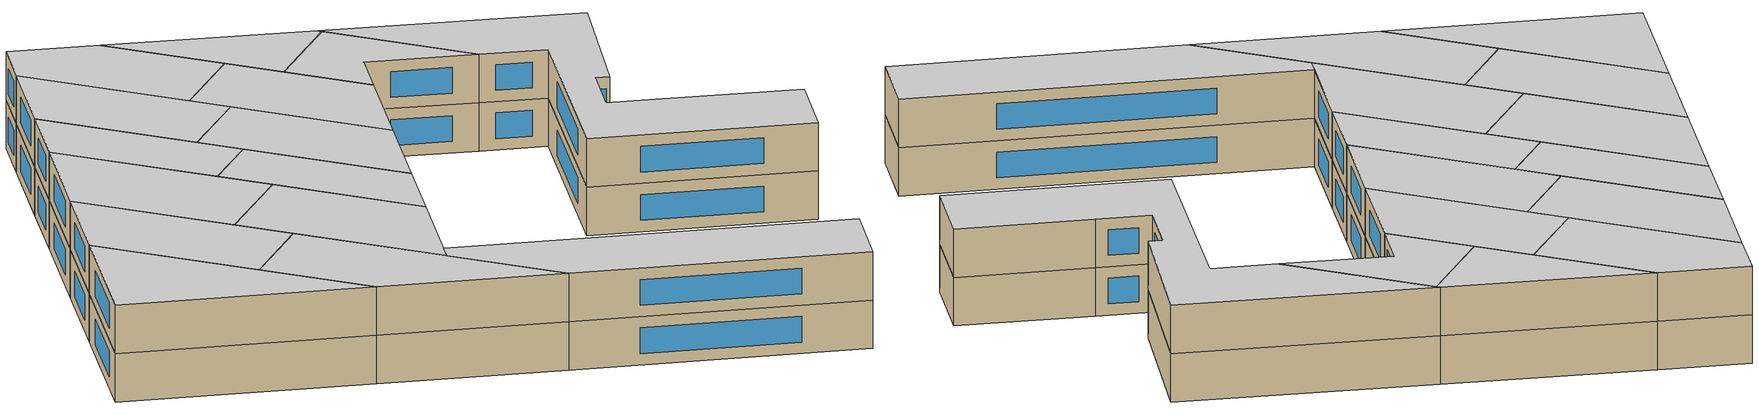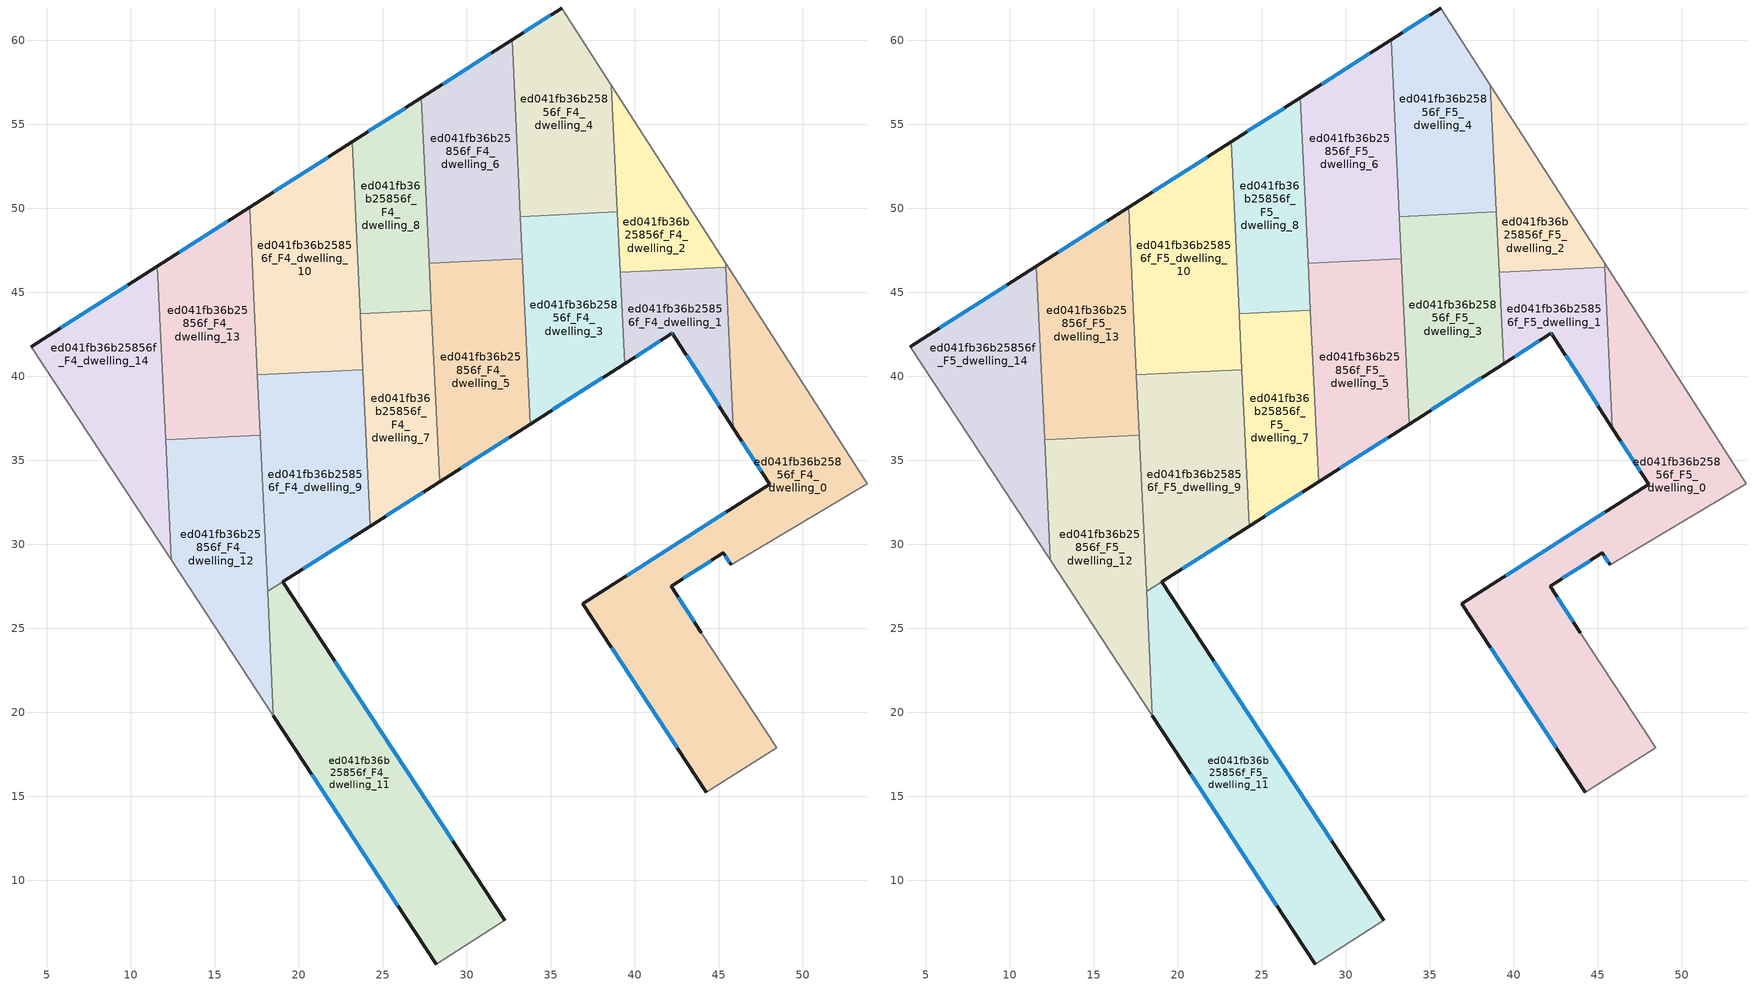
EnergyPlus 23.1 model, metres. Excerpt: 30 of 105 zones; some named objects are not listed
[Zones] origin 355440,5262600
ed041fb36b25856f_F4_dwelling_0
 floor to ed041fb36b25856f_F3_dwelling_0 (EU_floor_Construction): 45.42,46.72 53.84,33.6 45.75,28.77 45.29,29.47 42.18,27.49 43.98,24.72 48.46,17.87 44.28,15.23 36.92,26.47 48.04,33.55 45.88,36.91 z12
 wall outside (EU_wall_Construction): 43.98,24.72 42.18,27.49 45.29,29.47 45.75,28.77 / 45.88,36.91 48.04,33.55 36.92,26.47 44.28,15.23 z12:15
 wall adiabatic (EU_wall_Construction): 44.28,15.23 48.46,17.87 43.98,24.72 / 45.75,28.77 53.84,33.6 45.42,46.72 z12:15
 wall to ed041fb36b25856f_F4_dwelling_1 (EU_wall_Construction): 45.43,46.47 45.88,36.91 z12:15
 wall to ed041fb36b25856f_F4_dwelling_2 (EU_wall_Construction): 45.42,46.72 45.43,46.47 z12:15
 window (EU_Window_Construction): 45.4,29.31 45.64,28.94 / 42.91,27.96 44.56,29.01 / 43.55,25.37 42.6,26.84 / 38.65,23.83 42.55,17.87 / 45.43,31.89 39.53,28.13 / 46.39,36.12 47.53,34.34 z12.7:14.3
ed041fb36b25856f_F4_dwelling_1
 floor to ed041fb36b25856f_F3_dwelling_1 (EU_floor_Construction): 45.43,46.47 45.88,36.91 42.26,42.56 42.2,42.52 39.4,40.74 39.15,46.17 z12
 wall outside (EU_wall_Construction): 39.4,40.74 42.2,42.52 42.26,42.56 45.88,36.91 z12:15
 wall to ed041fb36b25856f_F4_dwelling_2 (EU_wall_Construction): 45.43,46.47 39.15,46.17 z12:15
 wall to ed041fb36b25856f_F4_dwelling_3 (EU_wall_Construction): 39.15,46.17 39.4,40.74 z12:15
 window (EU_Window_Construction): 42.21,42.53 42.24,42.55 / 40.06,41.16 41.54,42.1 / 43.11,41.23 45.03,38.24 z12.7:14.3
ed041fb36b25856f_F4_dwelling_10
 floor to ed041fb36b25856f_F3_dwelling_10 (EU_floor_Construction): 23.19,53.94 23.83,40.37 17.56,40.08 17.09,50.05 z12
 wall outside (EU_wall_Construction): 23.19,53.94 17.09,50.05 z12:15
 wall to ed041fb36b25856f_F4_dwelling_9 (EU_wall_Construction): 17.56,40.08 23.83,40.37 z12:15
 wall to ed041fb36b25856f_F4_dwelling_13 (EU_wall_Construction): 17.09,50.05 17.56,40.08 z12:15
 wall to ed041fb36b25856f_F4_dwelling_8 (EU_wall_Construction): 23.67,43.72 23.19,53.94 z12:15
 wall to ed041fb36b25856f_F4_dwelling_7 (EU_wall_Construction): 23.83,40.37 23.67,43.72 z12:15
 window (EU_Window_Construction): 21.76,53.03 18.52,50.96 z12.7:14.3
ed041fb36b25856f_F4_dwelling_11
 floor to ed041fb36b25856f_F3_dwelling_11 (EU_floor_Construction): 19.07,27.75 32.27,7.61 28.19,5.01 18.51,19.77 18.16,27.18 z12
 wall outside (EU_wall_Construction): 32.27,7.61 19.07,27.75 / 18.51,19.77 28.19,5.01 z12:15
 wall adiabatic (EU_wall_Construction): 28.19,5.01 32.27,7.61 z12:15
 wall to ed041fb36b25856f_F4_dwelling_12 (EU_wall_Construction): 18.16,27.18 18.51,19.77 z12:15
 wall to ed041fb36b25856f_F4_dwelling_9 (EU_wall_Construction): 19.06,27.76 18.16,27.18 z12:15
 window (EU_Window_Construction): 29.17,12.34 22.17,23.02 / 20.78,16.31 25.91,8.48 z12.7:14.3
ed041fb36b25856f_F4_dwelling_12
 floor to ed041fb36b25856f_F3_dwelling_12 (EU_floor_Construction): 17.72,36.49 18.51,19.77 12.42,29.06 12.08,36.22 z12
 wall to ed041fb36b25856f_F4_dwelling_13 (EU_wall_Construction): 17.72,36.49 12.08,36.22 z12:15
 wall adiabatic (EU_wall_Construction): 12.42,29.06 18.51,19.77 z12:15
 wall to ed041fb36b25856f_F4_dwelling_14 (EU_wall_Construction): 12.08,36.22 12.42,29.06 z12:15
 wall to ed041fb36b25856f_F4_dwelling_9 (EU_wall_Construction): 18.16,27.18 17.72,36.49 z12:15
ed041fb36b25856f_F4_dwelling_13
 floor to ed041fb36b25856f_F3_dwelling_13 (EU_floor_Construction): 17.09,50.05 17.72,36.49 12.08,36.22 11.6,46.54 z12
 wall outside (EU_wall_Construction): 17.09,50.05 11.6,46.54 z12:15
 wall to ed041fb36b25856f_F4_dwelling_14 (EU_wall_Construction): 11.6,46.54 12.08,36.22 z12:15
 wall to ed041fb36b25856f_F4_dwelling_9 (EU_wall_Construction): 17.72,36.49 17.56,40.07 z12:15
 window (EU_Window_Construction): 15.8,49.22 12.89,47.37 z12.7:14.3
ed041fb36b25856f_F4_dwelling_14
 floor to ed041fb36b25856f_F3_dwelling_14 (EU_floor_Construction): 11.6,46.54 12.42,29.06 4.1,41.75 z12
 wall outside (EU_wall_Construction): 11.6,46.54 4.1,41.75 z12:15
 wall adiabatic (EU_wall_Construction): 4.1,41.75 12.42,29.06 z12:15
 window (EU_Window_Construction): 9.84,45.42 5.86,42.88 z12.7:14.3
ed041fb36b25856f_F4_dwelling_2
 floor to ed041fb36b25856f_F3_dwelling_2 (EU_floor_Construction): 38.62,57.31 45.42,46.72 45.43,46.47 39.15,46.17 z12
 wall adiabatic (EU_wall_Construction): 45.42,46.72 38.62,57.31 z12:15
 wall to ed041fb36b25856f_F4_dwelling_4 (EU_wall_Construction): 38.62,57.31 38.98,49.77 z12:15
 wall to ed041fb36b25856f_F4_dwelling_3 (EU_wall_Construction): 38.98,49.77 39.15,46.18 z12:15
ed041fb36b25856f_F4_dwelling_3
 floor to ed041fb36b25856f_F3_dwelling_3 (EU_floor_Construction): 38.98,49.77 39.4,40.74 33.78,37.15 33.2,49.5 z12
 wall outside (EU_wall_Construction): 33.78,37.15 39.4,40.74 z12:15
 wall to ed041fb36b25856f_F4_dwelling_4 (EU_wall_Construction): 38.98,49.77 33.2,49.5 z12:15
 wall to ed041fb36b25856f_F4_dwelling_5 (EU_wall_Construction): 33.32,46.99 33.78,37.15 z12:15
 wall to ed041fb36b25856f_F4_dwelling_6 (EU_wall_Construction): 33.2,49.5 33.32,46.99 z12:15
 window (EU_Window_Construction): 35.1,37.99 38.08,39.89 z12.7:14.3
ed041fb36b25856f_F4_dwelling_4
 floor to ed041fb36b25856f_F3_dwelling_4 (EU_floor_Construction): 35.67,61.91 38.62,57.31 38.98,49.77 33.2,49.5 32.71,60.02 z12
 wall outside (EU_wall_Construction): 35.67,61.91 32.71,60.02 z12:15
 wall adiabatic (EU_wall_Construction): 38.62,57.31 35.67,61.91 z12:15
 wall to ed041fb36b25856f_F4_dwelling_6 (EU_wall_Construction): 32.71,60.02 33.2,49.5 z12:15
 window (EU_Window_Construction): 34.98,61.47 33.41,60.47 z12.7:14.3
ed041fb36b25856f_F4_dwelling_5
 floor to ed041fb36b25856f_F3_dwelling_5 (EU_floor_Construction): 33.32,46.99 33.78,37.15 28.39,33.71 27.78,46.73 z12
 wall outside (EU_wall_Construction): 28.39,33.71 33.78,37.15 z12:15
 wall to ed041fb36b25856f_F4_dwelling_6 (EU_wall_Construction): 33.32,46.99 27.78,46.73 z12:15
 wall to ed041fb36b25856f_F4_dwelling_7 (EU_wall_Construction): 27.91,43.92 28.39,33.71 z12:15
 wall to ed041fb36b25856f_F4_dwelling_8 (EU_wall_Construction): 27.78,46.73 27.91,43.92 z12:15
 window (EU_Window_Construction): 29.66,34.51 32.52,36.34 z12.7:14.3
ed041fb36b25856f_F4_dwelling_6
 floor to ed041fb36b25856f_F3_dwelling_6 (EU_floor_Construction): 32.71,60.02 33.32,46.99 27.78,46.73 27.32,56.58 z12
 wall outside (EU_wall_Construction): 32.71,60.02 27.32,56.58 z12:15
 wall to ed041fb36b25856f_F4_dwelling_8 (EU_wall_Construction): 27.32,56.58 27.78,46.73 z12:15
 window (EU_Window_Construction): 31.44,59.21 28.58,57.39 z12.7:14.3
ed041fb36b25856f_F4_dwelling_7
 floor to ed041fb36b25856f_F3_dwelling_7 (EU_floor_Construction): 27.91,43.92 28.39,33.71 24.26,31.07 23.67,43.72 z12
 wall outside (EU_wall_Construction): 24.26,31.07 28.39,33.71 z12:15
 wall to ed041fb36b25856f_F4_dwelling_8 (EU_wall_Construction): 27.91,43.92 23.67,43.72 z12:15
 wall to ed041fb36b25856f_F4_dwelling_9 (EU_wall_Construction): 23.83,40.37 24.26,31.07 z12:15
 window (EU_Window_Construction): 25.23,31.69 27.42,33.09 z12.7:14.3
ed041fb36b25856f_F4_dwelling_8
 floor to ed041fb36b25856f_F3_dwelling_8 (EU_floor_Construction): 27.32,56.58 27.91,43.92 23.67,43.72 23.19,53.94 z12
 wall outside (EU_wall_Construction): 27.32,56.58 23.19,53.94 z12:15
 window (EU_Window_Construction): 26.35,55.96 24.16,54.56 z12.7:14.3
ed041fb36b25856f_F4_dwelling_9
 floor to ed041fb36b25856f_F3_dwelling_9 (EU_floor_Construction): 23.83,40.37 24.26,31.07 18.16,27.18 17.56,40.08 z12
 wall outside (EU_wall_Construction): 19.06,27.76 24.26,31.07 z12:15
 window (EU_Window_Construction): 20.28,28.53 23.04,30.29 z12.7:14.3
ed041fb36b25856f_F5_dwelling_0
 floor to ed041fb36b25856f_F4_dwelling_0 (EU_floor_Construction): 45.42,46.72 53.84,33.6 45.75,28.77 45.29,29.47 42.18,27.49 43.98,24.72 48.46,17.87 44.28,15.23 36.92,26.47 48.04,33.55 45.88,36.91 z15
 wall outside (EU_wall_Construction): 43.98,24.72 42.18,27.49 45.29,29.47 45.75,28.77 / 45.88,36.91 48.04,33.55 36.92,26.47 44.28,15.23 z15:18
 wall adiabatic (EU_wall_Construction): 44.28,15.23 48.46,17.87 43.98,24.72 / 45.75,28.77 53.84,33.6 45.42,46.72 z15:18
 wall to ed041fb36b25856f_F5_dwelling_1 (EU_wall_Construction): 45.43,46.47 45.88,36.91 z15:18
 wall to ed041fb36b25856f_F5_dwelling_2 (EU_wall_Construction): 45.42,46.72 45.43,46.47 z15:18
 window (EU_Window_Construction): 45.4,29.31 45.64,28.94 / 42.91,27.96 44.56,29.01 / 43.55,25.37 42.6,26.84 / 38.65,23.83 42.55,17.87 / 45.43,31.89 39.53,28.13 / 46.39,36.12 47.53,34.34 z15.7:17.3
 ceiling to ed041fb36b25856f_F6_dwelling_0 (EU_floor_Construction): 48.46,17.87 43.98,24.72 42.18,27.49 45.29,29.47 45.75,28.77 53.84,33.6 45.42,46.72 45.88,36.91 48.04,33.55 36.92,26.47 44.28,15.23 z18
ed041fb36b25856f_F5_dwelling_1
 floor to ed041fb36b25856f_F4_dwelling_1 (EU_floor_Construction): 45.43,46.47 45.88,36.91 42.26,42.56 42.2,42.52 39.4,40.74 39.15,46.17 z15
 wall outside (EU_wall_Construction): 39.4,40.74 42.2,42.52 42.26,42.56 45.88,36.91 z15:18
 wall to ed041fb36b25856f_F5_dwelling_2 (EU_wall_Construction): 45.43,46.47 39.15,46.17 z15:18
 wall to ed041fb36b25856f_F5_dwelling_3 (EU_wall_Construction): 39.15,46.17 39.4,40.74 z15:18
 window (EU_Window_Construction): 42.21,42.53 42.24,42.55 / 40.06,41.16 41.54,42.1 / 43.11,41.23 45.03,38.24 z15.7:17.3
 ceiling to ed041fb36b25856f_F6_dwelling_1 (EU_floor_Construction): 45.88,36.91 45.43,46.47 39.15,46.17 39.4,40.74 42.2,42.52 42.26,42.56 z18
ed041fb36b25856f_F5_dwelling_10
 floor to ed041fb36b25856f_F4_dwelling_10 (EU_floor_Construction): 23.19,53.94 23.83,40.37 17.56,40.08 17.09,50.05 z15
 wall outside (EU_wall_Construction): 23.19,53.94 17.09,50.05 z15:18
 wall to ed041fb36b25856f_F5_dwelling_9 (EU_wall_Construction): 17.56,40.08 23.83,40.37 z15:18
 wall to ed041fb36b25856f_F5_dwelling_13 (EU_wall_Construction): 17.09,50.05 17.56,40.08 z15:18
 wall to ed041fb36b25856f_F5_dwelling_8 (EU_wall_Construction): 23.67,43.72 23.19,53.94 z15:18
 wall to ed041fb36b25856f_F5_dwelling_7 (EU_wall_Construction): 23.83,40.37 23.67,43.72 z15:18
 window (EU_Window_Construction): 21.76,53.03 18.52,50.96 z15.7:17.3
 ceiling to ed041fb36b25856f_F6_dwelling_10 (EU_floor_Construction): 23.83,40.37 23.19,53.94 17.09,50.05 17.56,40.08 z18
ed041fb36b25856f_F5_dwelling_11
 floor to ed041fb36b25856f_F4_dwelling_11 (EU_floor_Construction): 19.07,27.75 32.27,7.61 28.19,5.01 18.51,19.77 18.16,27.18 z15
 wall outside (EU_wall_Construction): 32.27,7.61 19.07,27.75 / 18.51,19.77 28.19,5.01 z15:18
 wall adiabatic (EU_wall_Construction): 28.19,5.01 32.27,7.61 z15:18
 wall to ed041fb36b25856f_F5_dwelling_12 (EU_wall_Construction): 18.16,27.18 18.51,19.77 z15:18
 wall to ed041fb36b25856f_F5_dwelling_9 (EU_wall_Construction): 19.06,27.76 18.16,27.18 z15:18
 window (EU_Window_Construction): 29.17,12.34 22.17,23.02 / 20.78,16.31 25.91,8.48 z15.7:17.3
 ceiling to ed041fb36b25856f_F6_dwelling_11 (EU_floor_Construction): 32.27,7.61 19.07,27.75 18.16,27.18 18.51,19.77 28.19,5.01 z18
ed041fb36b25856f_F5_dwelling_12
 floor to ed041fb36b25856f_F4_dwelling_12 (EU_floor_Construction): 17.72,36.49 18.51,19.77 12.42,29.06 12.08,36.22 z15
 wall to ed041fb36b25856f_F5_dwelling_13 (EU_wall_Construction): 17.72,36.49 12.08,36.22 z15:18
 wall adiabatic (EU_wall_Construction): 12.42,29.06 18.51,19.77 z15:18
 wall to ed041fb36b25856f_F5_dwelling_14 (EU_wall_Construction): 12.08,36.22 12.42,29.06 z15:18
 wall to ed041fb36b25856f_F5_dwelling_9 (EU_wall_Construction): 18.16,27.18 17.72,36.49 z15:18
 ceiling to ed041fb36b25856f_F6_dwelling_12 (EU_floor_Construction): 18.51,19.77 17.72,36.49 12.08,36.22 12.42,29.06 z18
ed041fb36b25856f_F5_dwelling_13
 floor to ed041fb36b25856f_F4_dwelling_13 (EU_floor_Construction): 17.09,50.05 17.72,36.49 12.08,36.22 11.6,46.54 z15
 wall outside (EU_wall_Construction): 17.09,50.05 11.6,46.54 z15:18
 wall to ed041fb36b25856f_F5_dwelling_14 (EU_wall_Construction): 11.6,46.54 12.08,36.22 z15:18
 wall to ed041fb36b25856f_F5_dwelling_9 (EU_wall_Construction): 17.72,36.49 17.56,40.07 z15:18
 window (EU_Window_Construction): 15.8,49.22 12.89,47.37 z15.7:17.3
 ceiling to ed041fb36b25856f_F6_dwelling_13 (EU_floor_Construction): 17.72,36.49 17.09,50.05 11.6,46.54 12.08,36.22 z18
ed041fb36b25856f_F5_dwelling_14
 floor to ed041fb36b25856f_F4_dwelling_14 (EU_floor_Construction): 11.6,46.54 12.42,29.06 4.1,41.75 z15
 wall outside (EU_wall_Construction): 11.6,46.54 4.1,41.75 z15:18
 wall adiabatic (EU_wall_Construction): 4.1,41.75 12.42,29.06 z15:18
 window (EU_Window_Construction): 9.84,45.42 5.86,42.88 z15.7:17.3
 ceiling to ed041fb36b25856f_F6_dwelling_14 (EU_floor_Construction): 12.42,29.06 11.6,46.54 4.1,41.75 z18
ed041fb36b25856f_F5_dwelling_2
 floor to ed041fb36b25856f_F4_dwelling_2 (EU_floor_Construction): 38.62,57.31 45.42,46.72 45.43,46.47 39.15,46.17 z15
 wall adiabatic (EU_wall_Construction): 45.42,46.72 38.62,57.31 z15:18
 wall to ed041fb36b25856f_F5_dwelling_4 (EU_wall_Construction): 38.62,57.31 38.98,49.77 z15:18
 wall to ed041fb36b25856f_F5_dwelling_3 (EU_wall_Construction): 38.98,49.77 39.15,46.18 z15:18
 ceiling to ed041fb36b25856f_F6_dwelling_2 (EU_floor_Construction): 45.43,46.47 45.42,46.72 38.62,57.31 39.15,46.17 z18
ed041fb36b25856f_F5_dwelling_3
 floor to ed041fb36b25856f_F4_dwelling_3 (EU_floor_Construction): 38.98,49.77 39.4,40.74 33.78,37.15 33.2,49.5 z15
 wall outside (EU_wall_Construction): 33.78,37.15 39.4,40.74 z15:18
 wall to ed041fb36b25856f_F5_dwelling_4 (EU_wall_Construction): 38.98,49.77 33.2,49.5 z15:18
 wall to ed041fb36b25856f_F5_dwelling_5 (EU_wall_Construction): 33.32,46.99 33.78,37.15 z15:18
 wall to ed041fb36b25856f_F5_dwelling_6 (EU_wall_Construction): 33.2,49.5 33.32,46.99 z15:18
 window (EU_Window_Construction): 35.1,37.99 38.08,39.89 z15.7:17.3
 ceiling to ed041fb36b25856f_F6_dwelling_3 (EU_floor_Construction): 39.4,40.74 38.98,49.77 33.2,49.5 33.78,37.15 z18
ed041fb36b25856f_F5_dwelling_4
 floor to ed041fb36b25856f_F4_dwelling_4 (EU_floor_Construction): 35.67,61.91 38.62,57.31 38.98,49.77 33.2,49.5 32.71,60.02 z15
 wall outside (EU_wall_Construction): 35.67,61.91 32.71,60.02 z15:18
 wall adiabatic (EU_wall_Construction): 38.62,57.31 35.67,61.91 z15:18
 wall to ed041fb36b25856f_F5_dwelling_6 (EU_wall_Construction): 32.71,60.02 33.2,49.5 z15:18
 window (EU_Window_Construction): 34.98,61.47 33.41,60.47 z15.7:17.3
 ceiling to ed041fb36b25856f_F6_dwelling_4 (EU_floor_Construction): 38.98,49.77 38.62,57.31 35.67,61.91 32.71,60.02 33.2,49.5 z18
ed041fb36b25856f_F5_dwelling_5
 floor to ed041fb36b25856f_F4_dwelling_5 (EU_floor_Construction): 33.32,46.99 33.78,37.15 28.39,33.71 27.78,46.73 z15
 wall outside (EU_wall_Construction): 28.39,33.71 33.78,37.15 z15:18
 wall to ed041fb36b25856f_F5_dwelling_6 (EU_wall_Construction): 33.32,46.99 27.78,46.73 z15:18
 wall to ed041fb36b25856f_F5_dwelling_7 (EU_wall_Construction): 27.91,43.92 28.39,33.71 z15:18
 wall to ed041fb36b25856f_F5_dwelling_8 (EU_wall_Construction): 27.78,46.73 27.91,43.92 z15:18
 window (EU_Window_Construction): 29.66,34.51 32.52,36.34 z15.7:17.3
 ceiling to ed041fb36b25856f_F6_dwelling_5 (EU_floor_Construction): 33.78,37.15 33.32,46.99 27.78,46.73 28.39,33.71 z18
ed041fb36b25856f_F5_dwelling_6
 floor to ed041fb36b25856f_F4_dwelling_6 (EU_floor_Construction): 32.71,60.02 33.32,46.99 27.78,46.73 27.32,56.58 z15
 wall outside (EU_wall_Construction): 32.71,60.02 27.32,56.58 z15:18
 wall to ed041fb36b25856f_F5_dwelling_8 (EU_wall_Construction): 27.32,56.58 27.78,46.73 z15:18
 window (EU_Window_Construction): 31.44,59.21 28.58,57.39 z15.7:17.3
 ceiling to ed041fb36b25856f_F6_dwelling_6 (EU_floor_Construction): 33.32,46.99 32.71,60.02 27.32,56.58 27.78,46.73 z18
ed041fb36b25856f_F5_dwelling_7
 floor to ed041fb36b25856f_F4_dwelling_7 (EU_floor_Construction): 27.91,43.92 28.39,33.71 24.26,31.07 23.67,43.72 z15
 wall outside (EU_wall_Construction): 24.26,31.07 28.39,33.71 z15:18
 wall to ed041fb36b25856f_F5_dwelling_8 (EU_wall_Construction): 27.91,43.92 23.67,43.72 z15:18
 wall to ed041fb36b25856f_F5_dwelling_9 (EU_wall_Construction): 23.83,40.37 24.26,31.07 z15:18
 window (EU_Window_Construction): 25.23,31.69 27.42,33.09 z15.7:17.3
 ceiling to ed041fb36b25856f_F6_dwelling_7 (EU_floor_Construction): 28.39,33.71 27.91,43.92 23.67,43.72 24.26,31.07 z18
ed041fb36b25856f_F5_dwelling_8
 floor to ed041fb36b25856f_F4_dwelling_8 (EU_floor_Construction): 27.32,56.58 27.91,43.92 23.67,43.72 23.19,53.94 z15
 wall outside (EU_wall_Construction): 27.32,56.58 23.19,53.94 z15:18
 window (EU_Window_Construction): 26.35,55.96 24.16,54.56 z15.7:17.3
 ceiling to ed041fb36b25856f_F6_dwelling_8 (EU_floor_Construction): 27.91,43.92 27.32,56.58 23.19,53.94 23.67,43.72 z18
ed041fb36b25856f_F5_dwelling_9
 floor to ed041fb36b25856f_F4_dwelling_9 (EU_floor_Construction): 23.83,40.37 24.26,31.07 18.16,27.18 17.56,40.08 z15
 wall outside (EU_wall_Construction): 19.06,27.76 24.26,31.07 z15:18
 window (EU_Window_Construction): 20.28,28.53 23.04,30.29 z15.7:17.3
 ceiling to ed041fb36b25856f_F6_dwelling_9 (EU_floor_Construction): 24.26,31.07 23.83,40.37 17.56,40.08 18.16,27.18 z18
[Building]
EU S2 Campaign: North Axis=0; Terrain=City; Solar Distribution=FullExterior
[Site:Location]
Budapest.Ferenc.Liszt.Intl.AP: Latitude=47.437; Longitude=19.256; Time Zone=1; Elevation=185
[SizingPeriod:WeatherFileDays]
AnnualSizingPeriod: Begin Month=1; Begin Day of Month=1; End Month=12; End Day of Month=31; Day of Week for Start Day=Monday; Use Weather File Daylight Saving Period=No; Use Weather File Rain and Snow Indicators=No
[MATERIAL]
EU_InternalMass_Material: Roughness=MediumRough; Thickness=0.1; Conductivity=1; Density=1800; Specific Heat=900; Thermal Absorptance=0.9; Solar Absorptance=0.7; Visible Absorptance=0.7
[MATERIAL:NOMASS] Roughness=MediumRough; Thermal Absorptance=0.9; Solar Absorptance=0.7; Visible Absorptance=0.7
Name | Thermal Resistance
EU_wall_NoMass | 0.832559
EU_floor_NoMass | 0.872794
[WINDOWMATERIAL:SIMPLEGLAZINGSYSTEM]
EU_Window_SimpleGlazing: UFactor=2.79869; Solar Heat Gain Coefficient=0.75; Visible Transmittance=0.75
[CONSTRUCTION]
EU_wall_Construction: EU_wall_NoMass
EU_floor_Construction: EU_floor_NoMass
EU_Window_Construction: EU_Window_SimpleGlazing
EU_InternalMass_Construction: EU_InternalMass_Material
[ZONE] Type=1; Multiplier=1; Ceiling Height=autocalculate; Floor Area=autocalculate; Part of Total Floor Area=Yes
Name | Volume
ed041fb36b25856f_F4_dwelling_0; ed041fb36b25856f_F5_dwelling_0 | 426.008
ed041fb36b25856f_F4_dwelling_1; ed041fb36b25856f_F5_dwelling_1 | 107.625
ed041fb36b25856f_F4_dwelling_10; ed041fb36b25856f_F5_dwelling_10 | 221.947
ed041fb36b25856f_F4_dwelling_11; ed041fb36b25856f_F5_dwelling_11 | 313.537
ed041fb36b25856f_F4_dwelling_12; ed041fb36b25856f_F5_dwelling_12 | 202.522
ed041fb36b25856f_F4_dwelling_13; ed041fb36b25856f_F5_dwelling_13 | 202.517
ed041fb36b25856f_F4_dwelling_14; ed041fb36b25856f_F5_dwelling_14 | 202.489
ed041fb36b25856f_F4_dwelling_2; ed041fb36b25856f_F5_dwelling_2 | 107.612
ed041fb36b25856f_F4_dwelling_3; ed041fb36b25856f_F5_dwelling_3 | 185.651
ed041fb36b25856f_F4_dwelling_4; ed041fb36b25856f_F5_dwelling_4 | 185.64
ed041fb36b25856f_F4_dwelling_5; ed041fb36b25856f_F5_dwelling_5 | 190.553
ed041fb36b25856f_F4_dwelling_6; ed041fb36b25856f_F5_dwelling_6 | 190.524
ed041fb36b25856f_F4_dwelling_7; ed041fb36b25856f_F5_dwelling_7 | 145.883
ed041fb36b25856f_F4_dwelling_8; ed041fb36b25856f_F5_dwelling_8 | 145.898
ed041fb36b25856f_F4_dwelling_9; ed041fb36b25856f_F5_dwelling_9 | 209.188
[INTERNALMASS] Construction=EU_InternalMass_Construction
Name | Zone or ZoneList | Surface Area
ed041fb36b25856f_F4_dwelling_0_EU_InternalMass | ed041fb36b25856f_F4_dwelling_0 | 141.998
ed041fb36b25856f_F4_dwelling_1_EU_InternalMass | ed041fb36b25856f_F4_dwelling_1 | 35.8747
ed041fb36b25856f_F4_dwelling_2_EU_InternalMass | ed041fb36b25856f_F4_dwelling_2 | 35.8713
ed041fb36b25856f_F4_dwelling_3_EU_InternalMass | ed041fb36b25856f_F4_dwelling_3 | 61.8817
ed041fb36b25856f_F4_dwelling_4_EU_InternalMass | ed041fb36b25856f_F4_dwelling_4 | 61.8802
ed041fb36b25856f_F4_dwelling_5_EU_InternalMass | ed041fb36b25856f_F4_dwelling_5 | 63.5157
ed041fb36b25856f_F4_dwelling_6_EU_InternalMass | ed041fb36b25856f_F4_dwelling_6 | 63.5171
ed041fb36b25856f_F4_dwelling_7_EU_InternalMass | ed041fb36b25856f_F4_dwelling_7 | 48.6333
ed041fb36b25856f_F4_dwelling_8_EU_InternalMass | ed041fb36b25856f_F4_dwelling_8 | 48.6336
ed041fb36b25856f_F4_dwelling_9_EU_InternalMass | ed041fb36b25856f_F4_dwelling_9 | 69.7435
ed041fb36b25856f_F4_dwelling_10_EU_InternalMass | ed041fb36b25856f_F4_dwelling_10 | 73.9812
ed041fb36b25856f_F4_dwelling_11_EU_InternalMass | ed041fb36b25856f_F4_dwelling_11 | 104.521
ed041fb36b25856f_F4_dwelling_12_EU_InternalMass | ed041fb36b25856f_F4_dwelling_12 | 67.5105
ed041fb36b25856f_F4_dwelling_13_EU_InternalMass | ed041fb36b25856f_F4_dwelling_13 | 67.5068
ed041fb36b25856f_F4_dwelling_14_EU_InternalMass | ed041fb36b25856f_F4_dwelling_14 | 67.4964
ed041fb36b25856f_F5_dwelling_0_EU_InternalMass | ed041fb36b25856f_F5_dwelling_0 | 141.998
ed041fb36b25856f_F5_dwelling_1_EU_InternalMass | ed041fb36b25856f_F5_dwelling_1 | 35.8747
ed041fb36b25856f_F5_dwelling_2_EU_InternalMass | ed041fb36b25856f_F5_dwelling_2 | 35.8713
ed041fb36b25856f_F5_dwelling_3_EU_InternalMass | ed041fb36b25856f_F5_dwelling_3 | 61.8817
ed041fb36b25856f_F5_dwelling_4_EU_InternalMass | ed041fb36b25856f_F5_dwelling_4 | 61.8802
ed041fb36b25856f_F5_dwelling_5_EU_InternalMass | ed041fb36b25856f_F5_dwelling_5 | 63.5157
ed041fb36b25856f_F5_dwelling_6_EU_InternalMass | ed041fb36b25856f_F5_dwelling_6 | 63.5171
ed041fb36b25856f_F5_dwelling_7_EU_InternalMass | ed041fb36b25856f_F5_dwelling_7 | 48.6333
ed041fb36b25856f_F5_dwelling_8_EU_InternalMass | ed041fb36b25856f_F5_dwelling_8 | 48.6336
ed041fb36b25856f_F5_dwelling_9_EU_InternalMass | ed041fb36b25856f_F5_dwelling_9 | 69.7435
ed041fb36b25856f_F5_dwelling_10_EU_InternalMass | ed041fb36b25856f_F5_dwelling_10 | 73.9812
ed041fb36b25856f_F5_dwelling_11_EU_InternalMass | ed041fb36b25856f_F5_dwelling_11 | 104.521
ed041fb36b25856f_F5_dwelling_12_EU_InternalMass | ed041fb36b25856f_F5_dwelling_12 | 67.5105
ed041fb36b25856f_F5_dwelling_13_EU_InternalMass | ed041fb36b25856f_F5_dwelling_13 | 67.5068
ed041fb36b25856f_F5_dwelling_14_EU_InternalMass | ed041fb36b25856f_F5_dwelling_14 | 67.4964
[OTHEREQUIPMENT] Fuel Type=Electricity; Design Level Calculation Method=Watts/Area; Power per Zone Floor Area=1; Fraction Latent=0; Fraction Radiant=0; Fraction Lost=0; Carbon Dioxide Generation Rate=0; EndUse Subcategory=EU_Step8_InternalGains
Name | Zone or ZoneList or Space or SpaceList | Schedule
EU_Step8_InternalGain_ed041fb36b25856f_F4_dwelling_0_f000 | ed041fb36b25856f_F4_dwelling_0 | EU_Step8_GainSchedule_ed041fb36b25856f_F4_dwelling_0_f000
EU_Step8_InternalGain_ed041fb36b25856f_F4_dwelling_1_f000 | ed041fb36b25856f_F4_dwelling_1 | EU_Step8_GainSchedule_ed041fb36b25856f_F4_dwelling_1_f000
EU_Step8_InternalGain_ed041fb36b25856f_F4_dwelling_2_f000 | ed041fb36b25856f_F4_dwelling_2 | EU_Step8_GainSchedule_ed041fb36b25856f_F4_dwelling_2_f000
EU_Step8_InternalGain_ed041fb36b25856f_F4_dwelling_3_f000 | ed041fb36b25856f_F4_dwelling_3 | EU_Step8_GainSchedule_ed041fb36b25856f_F4_dwelling_3_f000
EU_Step8_InternalGain_ed041fb36b25856f_F4_dwelling_4_f000 | ed041fb36b25856f_F4_dwelling_4 | EU_Step8_GainSchedule_ed041fb36b25856f_F4_dwelling_4_f000
EU_Step8_InternalGain_ed041fb36b25856f_F4_dwelling_5_f000 | ed041fb36b25856f_F4_dwelling_5 | EU_Step8_GainSchedule_ed041fb36b25856f_F4_dwelling_5_f000
EU_Step8_InternalGain_ed041fb36b25856f_F4_dwelling_6_f000 | ed041fb36b25856f_F4_dwelling_6 | EU_Step8_GainSchedule_ed041fb36b25856f_F4_dwelling_6_f000
EU_Step8_InternalGain_ed041fb36b25856f_F4_dwelling_7_f000 | ed041fb36b25856f_F4_dwelling_7 | EU_Step8_GainSchedule_ed041fb36b25856f_F4_dwelling_7_f000
EU_Step8_InternalGain_ed041fb36b25856f_F4_dwelling_8_f000 | ed041fb36b25856f_F4_dwelling_8 | EU_Step8_GainSchedule_ed041fb36b25856f_F4_dwelling_8_f000
EU_Step8_InternalGain_ed041fb36b25856f_F4_dwelling_9_f000 | ed041fb36b25856f_F4_dwelling_9 | EU_Step8_GainSchedule_ed041fb36b25856f_F4_dwelling_9_f000
EU_Step8_InternalGain_ed041fb36b25856f_F4_dwelling_10_f000 | ed041fb36b25856f_F4_dwelling_10 | EU_Step8_GainSchedule_ed041fb36b25856f_F4_dwelling_10_f000
EU_Step8_InternalGain_ed041fb36b25856f_F4_dwelling_11_f000 | ed041fb36b25856f_F4_dwelling_11 | EU_Step8_GainSchedule_ed041fb36b25856f_F4_dwelling_11_f000
EU_Step8_InternalGain_ed041fb36b25856f_F4_dwelling_12_f000 | ed041fb36b25856f_F4_dwelling_12 | EU_Step8_GainSchedule_ed041fb36b25856f_F4_dwelling_12_f000
EU_Step8_InternalGain_ed041fb36b25856f_F4_dwelling_13_f000 | ed041fb36b25856f_F4_dwelling_13 | EU_Step8_GainSchedule_ed041fb36b25856f_F4_dwelling_13_f000
EU_Step8_InternalGain_ed041fb36b25856f_F4_dwelling_14_f000 | ed041fb36b25856f_F4_dwelling_14 | EU_Step8_GainSchedule_ed041fb36b25856f_F4_dwelling_14_f000
EU_Step8_InternalGain_ed041fb36b25856f_F5_dwelling_0_f000 | ed041fb36b25856f_F5_dwelling_0 | EU_Step8_GainSchedule_ed041fb36b25856f_F5_dwelling_0_f000
EU_Step8_InternalGain_ed041fb36b25856f_F5_dwelling_1_f000 | ed041fb36b25856f_F5_dwelling_1 | EU_Step8_GainSchedule_ed041fb36b25856f_F5_dwelling_1_f000
EU_Step8_InternalGain_ed041fb36b25856f_F5_dwelling_2_f000 | ed041fb36b25856f_F5_dwelling_2 | EU_Step8_GainSchedule_ed041fb36b25856f_F5_dwelling_2_f000
EU_Step8_InternalGain_ed041fb36b25856f_F5_dwelling_3_f000 | ed041fb36b25856f_F5_dwelling_3 | EU_Step8_GainSchedule_ed041fb36b25856f_F5_dwelling_3_f000
EU_Step8_InternalGain_ed041fb36b25856f_F5_dwelling_4_f000 | ed041fb36b25856f_F5_dwelling_4 | EU_Step8_GainSchedule_ed041fb36b25856f_F5_dwelling_4_f000
EU_Step8_InternalGain_ed041fb36b25856f_F5_dwelling_5_f000 | ed041fb36b25856f_F5_dwelling_5 | EU_Step8_GainSchedule_ed041fb36b25856f_F5_dwelling_5_f000
EU_Step8_InternalGain_ed041fb36b25856f_F5_dwelling_6_f000 | ed041fb36b25856f_F5_dwelling_6 | EU_Step8_GainSchedule_ed041fb36b25856f_F5_dwelling_6_f000
EU_Step8_InternalGain_ed041fb36b25856f_F5_dwelling_7_f000 | ed041fb36b25856f_F5_dwelling_7 | EU_Step8_GainSchedule_ed041fb36b25856f_F5_dwelling_7_f000
EU_Step8_InternalGain_ed041fb36b25856f_F5_dwelling_8_f000 | ed041fb36b25856f_F5_dwelling_8 | EU_Step8_GainSchedule_ed041fb36b25856f_F5_dwelling_8_f000
EU_Step8_InternalGain_ed041fb36b25856f_F5_dwelling_9_f000 | ed041fb36b25856f_F5_dwelling_9 | EU_Step8_GainSchedule_ed041fb36b25856f_F5_dwelling_9_f000
EU_Step8_InternalGain_ed041fb36b25856f_F5_dwelling_10_f000 | ed041fb36b25856f_F5_dwelling_10 | EU_Step8_GainSchedule_ed041fb36b25856f_F5_dwelling_10_f000
EU_Step8_InternalGain_ed041fb36b25856f_F5_dwelling_11_f000 | ed041fb36b25856f_F5_dwelling_11 | EU_Step8_GainSchedule_ed041fb36b25856f_F5_dwelling_11_f000
EU_Step8_InternalGain_ed041fb36b25856f_F5_dwelling_12_f000 | ed041fb36b25856f_F5_dwelling_12 | EU_Step8_GainSchedule_ed041fb36b25856f_F5_dwelling_12_f000
EU_Step8_InternalGain_ed041fb36b25856f_F5_dwelling_13_f000 | ed041fb36b25856f_F5_dwelling_13 | EU_Step8_GainSchedule_ed041fb36b25856f_F5_dwelling_13_f000
EU_Step8_InternalGain_ed041fb36b25856f_F5_dwelling_14_f000 | ed041fb36b25856f_F5_dwelling_14 | EU_Step8_GainSchedule_ed041fb36b25856f_F5_dwelling_14_f000
[ZONEVENTILATION:DESIGNFLOWRATE] Schedule=EU_AlwaysOn; Design Flow Rate Calculation Method=AirChanges/Hour; Air Changes per Hour=0.475469; Ventilation Type=Natural; Fan Pressure Rise=0; Fan Total Efficiency=1; Constant Term Coefficient=1; Temperature Term Coefficient=0; Velocity Term Coefficient=0; Velocity Squared Term Coefficient=0; Minimum Indoor Temperature=-100; Maximum Indoor Temperature=100; Delta Temperature=-100; Minimum Outdoor Temperature=-100; Maximum Outdoor Temperature=100; Maximum Wind Speed=40
Name | Zone or ZoneList or Space or SpaceList
EU_ConstantAir_ed041fb36b25856f_F4_dwelling_0 | ed041fb36b25856f_F4_dwelling_0
EU_ConstantAir_ed041fb36b25856f_F4_dwelling_1 | ed041fb36b25856f_F4_dwelling_1
EU_ConstantAir_ed041fb36b25856f_F4_dwelling_2 | ed041fb36b25856f_F4_dwelling_2
EU_ConstantAir_ed041fb36b25856f_F4_dwelling_3 | ed041fb36b25856f_F4_dwelling_3
EU_ConstantAir_ed041fb36b25856f_F4_dwelling_4 | ed041fb36b25856f_F4_dwelling_4
EU_ConstantAir_ed041fb36b25856f_F4_dwelling_5 | ed041fb36b25856f_F4_dwelling_5
EU_ConstantAir_ed041fb36b25856f_F4_dwelling_6 | ed041fb36b25856f_F4_dwelling_6
EU_ConstantAir_ed041fb36b25856f_F4_dwelling_7 | ed041fb36b25856f_F4_dwelling_7
EU_ConstantAir_ed041fb36b25856f_F4_dwelling_8 | ed041fb36b25856f_F4_dwelling_8
EU_ConstantAir_ed041fb36b25856f_F4_dwelling_9 | ed041fb36b25856f_F4_dwelling_9
EU_ConstantAir_ed041fb36b25856f_F4_dwelling_10 | ed041fb36b25856f_F4_dwelling_10
EU_ConstantAir_ed041fb36b25856f_F4_dwelling_11 | ed041fb36b25856f_F4_dwelling_11
EU_ConstantAir_ed041fb36b25856f_F4_dwelling_12 | ed041fb36b25856f_F4_dwelling_12
EU_ConstantAir_ed041fb36b25856f_F4_dwelling_13 | ed041fb36b25856f_F4_dwelling_13
EU_ConstantAir_ed041fb36b25856f_F4_dwelling_14 | ed041fb36b25856f_F4_dwelling_14
EU_ConstantAir_ed041fb36b25856f_F5_dwelling_0 | ed041fb36b25856f_F5_dwelling_0
EU_ConstantAir_ed041fb36b25856f_F5_dwelling_1 | ed041fb36b25856f_F5_dwelling_1
EU_ConstantAir_ed041fb36b25856f_F5_dwelling_2 | ed041fb36b25856f_F5_dwelling_2
EU_ConstantAir_ed041fb36b25856f_F5_dwelling_3 | ed041fb36b25856f_F5_dwelling_3
EU_ConstantAir_ed041fb36b25856f_F5_dwelling_4 | ed041fb36b25856f_F5_dwelling_4
EU_ConstantAir_ed041fb36b25856f_F5_dwelling_5 | ed041fb36b25856f_F5_dwelling_5
EU_ConstantAir_ed041fb36b25856f_F5_dwelling_6 | ed041fb36b25856f_F5_dwelling_6
EU_ConstantAir_ed041fb36b25856f_F5_dwelling_7 | ed041fb36b25856f_F5_dwelling_7
EU_ConstantAir_ed041fb36b25856f_F5_dwelling_8 | ed041fb36b25856f_F5_dwelling_8
EU_ConstantAir_ed041fb36b25856f_F5_dwelling_9 | ed041fb36b25856f_F5_dwelling_9
EU_ConstantAir_ed041fb36b25856f_F5_dwelling_10 | ed041fb36b25856f_F5_dwelling_10
EU_ConstantAir_ed041fb36b25856f_F5_dwelling_11 | ed041fb36b25856f_F5_dwelling_11
EU_ConstantAir_ed041fb36b25856f_F5_dwelling_12 | ed041fb36b25856f_F5_dwelling_12
EU_ConstantAir_ed041fb36b25856f_F5_dwelling_13 | ed041fb36b25856f_F5_dwelling_13
EU_ConstantAir_ed041fb36b25856f_F5_dwelling_14 | ed041fb36b25856f_F5_dwelling_14
[HVACTEMPLATE:ZONE:IDEALLOADSAIRSYSTEM] System Availability Schedule=EU_AlwaysOn; Maximum Heating Supply Air Temperature=50; Minimum Cooling Supply Air Temperature=13; Maximum Heating Supply Air Humidity Ratio=0.0156; Minimum Cooling Supply Air Humidity Ratio=0.0077; Heating Limit=NoLimit; Cooling Limit=NoLimit; Heating Availability Schedule=EU_AlwaysOn; Cooling Availability Schedule=EU_CoolingOff; Dehumidification Control Type=ConstantSensibleHeatRatio; Cooling Sensible Heat Ratio=0.7; Dehumidification Setpoint=60; Humidification Control Type=None; Humidification Setpoint=30; Outdoor Air Method=None; Outdoor Air Flow Rate per Person=0.00944; Outdoor Air Flow Rate per Zone Floor Area=0; Outdoor Air Flow Rate per Zone=0; Demand Controlled Ventilation Type=None; Outdoor Air Economizer Type=NoEconomizer; Heat Recovery Type=None; Sensible Heat Recovery Effectiveness=0.7; Latent Heat Recovery Effectiveness=0.65
Name | Template Thermostat
ed041fb36b25856f_F4_dwelling_0 | EU_HeatOnly_ed041fb36b25856f_F4_dwelling_0
ed041fb36b25856f_F4_dwelling_1 | EU_HeatOnly_ed041fb36b25856f_F4_dwelling_1
ed041fb36b25856f_F4_dwelling_2 | EU_HeatOnly_ed041fb36b25856f_F4_dwelling_2
ed041fb36b25856f_F4_dwelling_3 | EU_HeatOnly_ed041fb36b25856f_F4_dwelling_3
ed041fb36b25856f_F4_dwelling_4 | EU_HeatOnly_ed041fb36b25856f_F4_dwelling_4
ed041fb36b25856f_F4_dwelling_5 | EU_HeatOnly_ed041fb36b25856f_F4_dwelling_5
ed041fb36b25856f_F4_dwelling_6 | EU_HeatOnly_ed041fb36b25856f_F4_dwelling_6
ed041fb36b25856f_F4_dwelling_7 | EU_HeatOnly_ed041fb36b25856f_F4_dwelling_7
ed041fb36b25856f_F4_dwelling_8 | EU_HeatOnly_ed041fb36b25856f_F4_dwelling_8
ed041fb36b25856f_F4_dwelling_9 | EU_HeatOnly_ed041fb36b25856f_F4_dwelling_9
ed041fb36b25856f_F4_dwelling_10 | EU_HeatOnly_ed041fb36b25856f_F4_dwelling_10
ed041fb36b25856f_F4_dwelling_11 | EU_HeatOnly_ed041fb36b25856f_F4_dwelling_11
ed041fb36b25856f_F4_dwelling_12 | EU_HeatOnly_ed041fb36b25856f_F4_dwelling_12
ed041fb36b25856f_F4_dwelling_13 | EU_HeatOnly_ed041fb36b25856f_F4_dwelling_13
ed041fb36b25856f_F4_dwelling_14 | EU_HeatOnly_ed041fb36b25856f_F4_dwelling_14
ed041fb36b25856f_F5_dwelling_0 | EU_HeatOnly_ed041fb36b25856f_F5_dwelling_0
ed041fb36b25856f_F5_dwelling_1 | EU_HeatOnly_ed041fb36b25856f_F5_dwelling_1
ed041fb36b25856f_F5_dwelling_2 | EU_HeatOnly_ed041fb36b25856f_F5_dwelling_2
ed041fb36b25856f_F5_dwelling_3 | EU_HeatOnly_ed041fb36b25856f_F5_dwelling_3
ed041fb36b25856f_F5_dwelling_4 | EU_HeatOnly_ed041fb36b25856f_F5_dwelling_4
ed041fb36b25856f_F5_dwelling_5 | EU_HeatOnly_ed041fb36b25856f_F5_dwelling_5
ed041fb36b25856f_F5_dwelling_6 | EU_HeatOnly_ed041fb36b25856f_F5_dwelling_6
ed041fb36b25856f_F5_dwelling_7 | EU_HeatOnly_ed041fb36b25856f_F5_dwelling_7
ed041fb36b25856f_F5_dwelling_8 | EU_HeatOnly_ed041fb36b25856f_F5_dwelling_8
ed041fb36b25856f_F5_dwelling_9 | EU_HeatOnly_ed041fb36b25856f_F5_dwelling_9
ed041fb36b25856f_F5_dwelling_10 | EU_HeatOnly_ed041fb36b25856f_F5_dwelling_10
ed041fb36b25856f_F5_dwelling_11 | EU_HeatOnly_ed041fb36b25856f_F5_dwelling_11
ed041fb36b25856f_F5_dwelling_12 | EU_HeatOnly_ed041fb36b25856f_F5_dwelling_12
ed041fb36b25856f_F5_dwelling_13 | EU_HeatOnly_ed041fb36b25856f_F5_dwelling_13
ed041fb36b25856f_F5_dwelling_14 | EU_HeatOnly_ed041fb36b25856f_F5_dwelling_14
[SIZING:ZONE] Zone Cooling Design Supply Air Temperature Input Method=SupplyAirTemperature; Zone Cooling Design Supply Air Temperature=13; Zone Heating Design Supply Air Temperature Input Method=SupplyAirTemperature; Zone Heating Design Supply Air Temperature=50; Zone Cooling Design Supply Air Humidity Ratio=0.008; Zone Heating Design Supply Air Humidity Ratio=0.008; Cooling Design Air Flow Method=DesignDay; Cooling Design Air Flow Rate=0; Cooling Minimum Air Flow per Zone Floor Area=0.000762; Cooling Minimum Air Flow=0; Cooling Minimum Air Flow Fraction=0.2; Heating Design Air Flow Method=DesignDay; Heating Design Air Flow Rate=0; Heating Maximum Air Flow per Zone Floor Area=0.002032; Heating Maximum Air Flow=0.141576; Heating Maximum Air Flow Fraction=0.3; Account for Dedicated Outdoor Air System=No; Dedicated Outdoor Air System Control Strategy=NeutralSupplyAir; Dedicated Outdoor Air Low Setpoint Temperature for Design=autosize; Dedicated Outdoor Air High Setpoint Temperature for Design=autosize; Zone Load Sizing Method=Sensible Load Only No Latent Load; Zone Latent Cooling Design Supply Air Humidity Ratio Input Method=HumidityRatioDifference; Zone Cooling Design Supply Air Humidity Ratio Difference=0.005; Zone Latent Heating Design Supply Air Humidity Ratio Input Method=HumidityRatioDifference; Zone Humidification Design Supply Air Humidity Ratio Difference=0.005
ed041fb36b25856f_F4_dwelling_0; ed041fb36b25856f_F4_dwelling_1; ed041fb36b25856f_F4_dwelling_2; ed041fb36b25856f_F4_dwelling_3; ed041fb36b25856f_F4_dwelling_4; ed041fb36b25856f_F4_dwelling_5; ed041fb36b25856f_F4_dwelling_6; ed041fb36b25856f_F4_dwelling_7; ed041fb36b25856f_F4_dwelling_8; ed041fb36b25856f_F4_dwelling_9; ed041fb36b25856f_F4_dwelling_10; ed041fb36b25856f_F4_dwelling_11; ed041fb36b25856f_F4_dwelling_12; ed041fb36b25856f_F4_dwelling_13; ed041fb36b25856f_F4_dwelling_14; ed041fb36b25856f_F5_dwelling_0; ed041fb36b25856f_F5_dwelling_1; ed041fb36b25856f_F5_dwelling_2; ed041fb36b25856f_F5_dwelling_3; ed041fb36b25856f_F5_dwelling_4; ed041fb36b25856f_F5_dwelling_5; ed041fb36b25856f_F5_dwelling_6; ed041fb36b25856f_F5_dwelling_7; ed041fb36b25856f_F5_dwelling_8; ed041fb36b25856f_F5_dwelling_9; ed041fb36b25856f_F5_dwelling_10; ed041fb36b25856f_F5_dwelling_11; ed041fb36b25856f_F5_dwelling_12; ed041fb36b25856f_F5_dwelling_13; ed041fb36b25856f_F5_dwelling_14
[SCHEDULE:CONSTANT]
Name | Hourly Value
EU_AlwaysOn | 1
EU_CoolingOff | 0
[SCHEDULE:FILE] Column Number=1; Rows to Skip at Top=0; Number of Hours of Data=8760; Column Separator=Comma; Interpolate to Timestep=No; Minutes per Item=60; Adjust Schedule for Daylight Savings=Yes
Name | File
EU_Step8_GainSchedule_ed041fb36b25856f_F4_dwelling_0_f000 | ../../schedules/ed041fb36b25856f/ed041fb36b25856f_F4_dwelling_0_f000_gain.csv
EU_Step8_GainSchedule_ed041fb36b25856f_F4_dwelling_1_f000 | ../../schedules/ed041fb36b25856f/ed041fb36b25856f_F4_dwelling_1_f000_gain.csv
EU_Step8_GainSchedule_ed041fb36b25856f_F4_dwelling_2_f000 | ../../schedules/ed041fb36b25856f/ed041fb36b25856f_F4_dwelling_2_f000_gain.csv
EU_Step8_GainSchedule_ed041fb36b25856f_F4_dwelling_3_f000 | ../../schedules/ed041fb36b25856f/ed041fb36b25856f_F4_dwelling_3_f000_gain.csv
EU_Step8_GainSchedule_ed041fb36b25856f_F4_dwelling_4_f000 | ../../schedules/ed041fb36b25856f/ed041fb36b25856f_F4_dwelling_4_f000_gain.csv
EU_Step8_GainSchedule_ed041fb36b25856f_F4_dwelling_5_f000 | ../../schedules/ed041fb36b25856f/ed041fb36b25856f_F4_dwelling_5_f000_gain.csv
EU_Step8_GainSchedule_ed041fb36b25856f_F4_dwelling_6_f000 | ../../schedules/ed041fb36b25856f/ed041fb36b25856f_F4_dwelling_6_f000_gain.csv
EU_Step8_GainSchedule_ed041fb36b25856f_F4_dwelling_7_f000 | ../../schedules/ed041fb36b25856f/ed041fb36b25856f_F4_dwelling_7_f000_gain.csv
EU_Step8_GainSchedule_ed041fb36b25856f_F4_dwelling_8_f000 | ../../schedules/ed041fb36b25856f/ed041fb36b25856f_F4_dwelling_8_f000_gain.csv
EU_Step8_GainSchedule_ed041fb36b25856f_F4_dwelling_9_f000 | ../../schedules/ed041fb36b25856f/ed041fb36b25856f_F4_dwelling_9_f000_gain.csv
EU_Step8_GainSchedule_ed041fb36b25856f_F4_dwelling_10_f000 | ../../schedules/ed041fb36b25856f/ed041fb36b25856f_F4_dwelling_10_f000_gain.csv
EU_Step8_GainSchedule_ed041fb36b25856f_F4_dwelling_11_f000 | ../../schedules/ed041fb36b25856f/ed041fb36b25856f_F4_dwelling_11_f000_gain.csv
EU_Step8_GainSchedule_ed041fb36b25856f_F4_dwelling_12_f000 | ../../schedules/ed041fb36b25856f/ed041fb36b25856f_F4_dwelling_12_f000_gain.csv
EU_Step8_GainSchedule_ed041fb36b25856f_F4_dwelling_13_f000 | ../../schedules/ed041fb36b25856f/ed041fb36b25856f_F4_dwelling_13_f000_gain.csv
EU_Step8_GainSchedule_ed041fb36b25856f_F4_dwelling_14_f000 | ../../schedules/ed041fb36b25856f/ed041fb36b25856f_F4_dwelling_14_f000_gain.csv
EU_Step8_GainSchedule_ed041fb36b25856f_F5_dwelling_0_f000 | ../../schedules/ed041fb36b25856f/ed041fb36b25856f_F5_dwelling_0_f000_gain.csv
EU_Step8_GainSchedule_ed041fb36b25856f_F5_dwelling_1_f000 | ../../schedules/ed041fb36b25856f/ed041fb36b25856f_F5_dwelling_1_f000_gain.csv
EU_Step8_GainSchedule_ed041fb36b25856f_F5_dwelling_2_f000 | ../../schedules/ed041fb36b25856f/ed041fb36b25856f_F5_dwelling_2_f000_gain.csv
EU_Step8_GainSchedule_ed041fb36b25856f_F5_dwelling_3_f000 | ../../schedules/ed041fb36b25856f/ed041fb36b25856f_F5_dwelling_3_f000_gain.csv
EU_Step8_GainSchedule_ed041fb36b25856f_F5_dwelling_4_f000 | ../../schedules/ed041fb36b25856f/ed041fb36b25856f_F5_dwelling_4_f000_gain.csv
EU_Step8_GainSchedule_ed041fb36b25856f_F5_dwelling_5_f000 | ../../schedules/ed041fb36b25856f/ed041fb36b25856f_F5_dwelling_5_f000_gain.csv
EU_Step8_GainSchedule_ed041fb36b25856f_F5_dwelling_6_f000 | ../../schedules/ed041fb36b25856f/ed041fb36b25856f_F5_dwelling_6_f000_gain.csv
EU_Step8_GainSchedule_ed041fb36b25856f_F5_dwelling_7_f000 | ../../schedules/ed041fb36b25856f/ed041fb36b25856f_F5_dwelling_7_f000_gain.csv
EU_Step8_GainSchedule_ed041fb36b25856f_F5_dwelling_8_f000 | ../../schedules/ed041fb36b25856f/ed041fb36b25856f_F5_dwelling_8_f000_gain.csv
EU_Step8_GainSchedule_ed041fb36b25856f_F5_dwelling_9_f000 | ../../schedules/ed041fb36b25856f/ed041fb36b25856f_F5_dwelling_9_f000_gain.csv
EU_Step8_GainSchedule_ed041fb36b25856f_F5_dwelling_10_f000 | ../../schedules/ed041fb36b25856f/ed041fb36b25856f_F5_dwelling_10_f000_gain.csv
EU_Step8_GainSchedule_ed041fb36b25856f_F5_dwelling_11_f000 | ../../schedules/ed041fb36b25856f/ed041fb36b25856f_F5_dwelling_11_f000_gain.csv
EU_Step8_GainSchedule_ed041fb36b25856f_F5_dwelling_12_f000 | ../../schedules/ed041fb36b25856f/ed041fb36b25856f_F5_dwelling_12_f000_gain.csv
EU_Step8_GainSchedule_ed041fb36b25856f_F5_dwelling_13_f000 | ../../schedules/ed041fb36b25856f/ed041fb36b25856f_F5_dwelling_13_f000_gain.csv
EU_Step8_GainSchedule_ed041fb36b25856f_F5_dwelling_14_f000 | ../../schedules/ed041fb36b25856f/ed041fb36b25856f_F5_dwelling_14_f000_gain.csv
